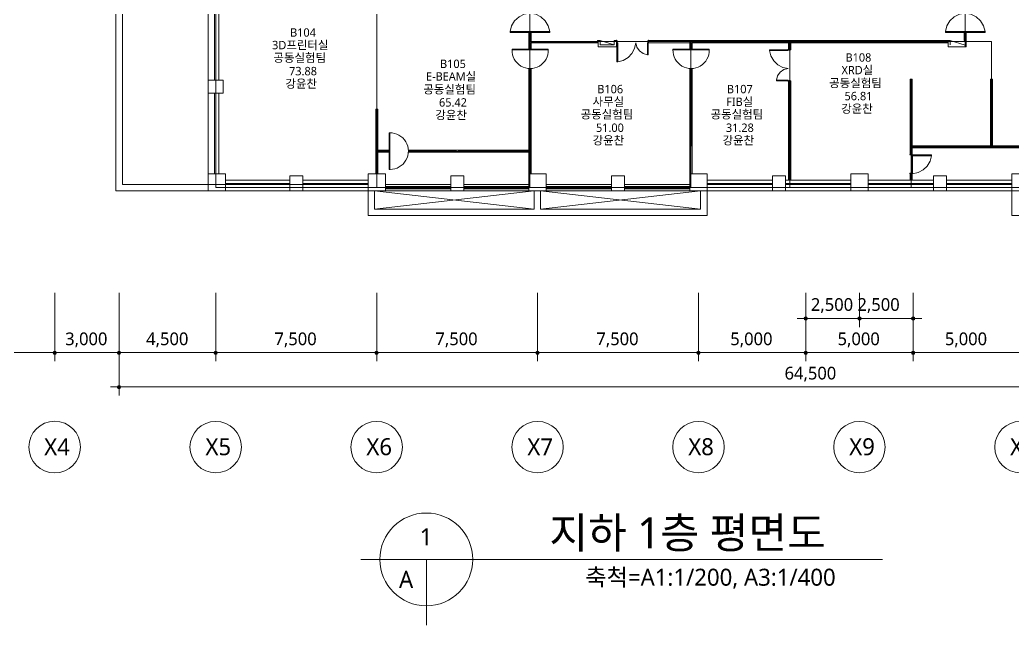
# Model space of a CAD drawing. Header units: millimetres. Extents: x -3982 to 126966, y -1911 to 106667.
# Drawn here: x 40086 to 86351, y 133 to 28333 of the extents above; entities that cross this region are included whole.
import ezdxf

# ---------------------------------------------------------------- set-up
doc = ezdxf.new("R2010")
doc.units = ezdxf.units.MM
for name, color, linetype in [('PDF_문자', 7, 'Continuous'), ('PDF_솔리드 채우기', 7, 'Continuous'), ('PDF_형상', 7, 'Continuous')]:
    doc.layers.add(name, color=color, linetype=linetype)
doc.styles.add('PDF 맑은 고딕', font='malgun.ttf')

msp = doc.modelspace()

# ---------------------------------------------------------------- linework, layer by layer
at = {"layer": 'PDF_솔리드 채우기', "transparency": 33554559}
for points in [[(76620, 14489), (76589, 14426), (76697, 14426)], [(76589, 14426), (76620, 14349), (76697, 14426)], [(76697, 14520), (76620, 14489), (76697, 14426)], [(76620, 14349), (76697, 14318), (76697, 14426)], [(76760, 14489), (76697, 14520), (76697, 14426)], [(76791, 14426), (76760, 14489), (76697, 14426)], [(76697, 14318), (76760, 14349), (76697, 14426)], [(76760, 14349), (76791, 14426), (76697, 14426)], [(79119, 14489), (79103, 14426), (79196, 14426)], [(79119, 14489), (79103, 14426), (79196, 14426)], [(79103, 14426), (79119, 14349), (79196, 14426)], [(79103, 14426), (79119, 14349), (79196, 14426)], [(79196, 14520), (79119, 14489), (79196, 14426)], [(79196, 14520), (79119, 14489), (79196, 14426)], [(79119, 14349), (79196, 14318), (79196, 14426)], [(79119, 14349), (79196, 14318), (79196, 14426)], [(79274, 14489), (79196, 14520), (79196, 14426)], [(79274, 14489), (79196, 14520), (79196, 14426)], [(79289, 14426), (79274, 14489), (79196, 14426)], [(79289, 14426), (79274, 14489), (79196, 14426)], [(79196, 14318), (79274, 14349), (79196, 14426)], [(79274, 14349), (79289, 14426), (79196, 14426)], [(79196, 14318), (79274, 14349), (79196, 14426)], [(79274, 14349), (79289, 14426), (79196, 14426)], [(81617, 14489), (81602, 14426), (81695, 14426)], [(81602, 14426), (81617, 14349), (81695, 14426)], [(81695, 14520), (81617, 14489), (81695, 14426)], [(81617, 14349), (81695, 14318), (81695, 14426)], [(81772, 14489), (81695, 14520), (81695, 14426)], [(81788, 14426), (81772, 14489), (81695, 14426)], [(81695, 14318), (81772, 14349), (81695, 14426)], [(81772, 14349), (81788, 14426), (81695, 14426)], [(41638, 12890), (41607, 12828), (41716, 12828)], [(41638, 12890), (41607, 12828), (41716, 12828)], [(41607, 12828), (41638, 12750), (41716, 12828)], [(41607, 12828), (41638, 12750), (41716, 12828)], [(41716, 12921), (41638, 12890), (41716, 12828)], [(41716, 12921), (41638, 12890), (41716, 12828)], [(41638, 12750), (41716, 12719), (41716, 12828)], [(41638, 12750), (41716, 12719), (41716, 12828)], [(41778, 12890), (41716, 12921), (41716, 12828)], [(41778, 12890), (41716, 12921), (41716, 12828)], [(41809, 12828), (41778, 12890), (41716, 12828)], [(41809, 12828), (41778, 12890), (41716, 12828)], [(41716, 12719), (41778, 12750), (41716, 12828)], [(41778, 12750), (41809, 12828), (41716, 12828)], [(41716, 12719), (41778, 12750), (41716, 12828)], [(41778, 12750), (41809, 12828), (41716, 12828)], [(44633, 12890), (44602, 12828), (44711, 12828)], [(44633, 12890), (44602, 12828), (44711, 12828)], [(44602, 12828), (44633, 12750), (44711, 12828)], [(44602, 12828), (44633, 12750), (44711, 12828)], [(44711, 12921), (44633, 12890), (44711, 12828)], [(44711, 12921), (44633, 12890), (44711, 12828)], [(44633, 12750), (44711, 12719), (44711, 12828)], [(44633, 12750), (44711, 12719), (44711, 12828)], [(44773, 12890), (44711, 12921), (44711, 12828)], [(44773, 12890), (44711, 12921), (44711, 12828)], [(44804, 12828), (44773, 12890), (44711, 12828)], [(44804, 12828), (44773, 12890), (44711, 12828)], [(44711, 12719), (44773, 12750), (44711, 12828)], [(44773, 12750), (44804, 12828), (44711, 12828)], [(44711, 12719), (44773, 12750), (44711, 12828)], [(44773, 12750), (44804, 12828), (44711, 12828)], [(49134, 12890), (49103, 12828), (49212, 12828)], [(49134, 12890), (49103, 12828), (49212, 12828)], [(49103, 12828), (49134, 12750), (49212, 12828)], [(49103, 12828), (49134, 12750), (49212, 12828)], [(49212, 12921), (49134, 12890), (49212, 12828)], [(49212, 12921), (49134, 12890), (49212, 12828)], [(49134, 12750), (49212, 12719), (49212, 12828)], [(49134, 12750), (49212, 12719), (49212, 12828)], [(49274, 12890), (49212, 12921), (49212, 12828)], [(49274, 12890), (49212, 12921), (49212, 12828)], [(49305, 12828), (49274, 12890), (49212, 12828)], [(49305, 12828), (49274, 12890), (49212, 12828)], [(49212, 12719), (49274, 12750), (49212, 12828)], [(49274, 12750), (49305, 12828), (49212, 12828)], [(49212, 12719), (49274, 12750), (49212, 12828)], [(49274, 12750), (49305, 12828), (49212, 12828)], [(56630, 12890), (56599, 12828), (56708, 12828)], [(56630, 12890), (56599, 12828), (56708, 12828)], [(56599, 12828), (56630, 12750), (56708, 12828)], [(56599, 12828), (56630, 12750), (56708, 12828)], [(56708, 12921), (56630, 12890), (56708, 12828)], [(56708, 12921), (56630, 12890), (56708, 12828)], [(56630, 12750), (56708, 12719), (56708, 12828)], [(56630, 12750), (56708, 12719), (56708, 12828)], [(56770, 12890), (56708, 12921), (56708, 12828)], [(56770, 12890), (56708, 12921), (56708, 12828)], [(56801, 12828), (56770, 12890), (56708, 12828)], [(56801, 12828), (56770, 12890), (56708, 12828)], [(56708, 12719), (56770, 12750), (56708, 12828)], [(56770, 12750), (56801, 12828), (56708, 12828)], [(56708, 12719), (56770, 12750), (56708, 12828)], [(56770, 12750), (56801, 12828), (56708, 12828)], [(64126, 12890), (64095, 12828), (64204, 12828)], [(64126, 12890), (64095, 12828), (64204, 12828)], [(64095, 12828), (64126, 12750), (64204, 12828)], [(64095, 12828), (64126, 12750), (64204, 12828)], [(64204, 12921), (64126, 12890), (64204, 12828)], [(64204, 12921), (64126, 12890), (64204, 12828)], [(64126, 12750), (64204, 12719), (64204, 12828)], [(64126, 12750), (64204, 12719), (64204, 12828)], [(64266, 12890), (64204, 12921), (64204, 12828)], [(64266, 12890), (64204, 12921), (64204, 12828)], [(64297, 12828), (64266, 12890), (64204, 12828)], [(64297, 12828), (64266, 12890), (64204, 12828)], [(64204, 12719), (64266, 12750), (64204, 12828)], [(64266, 12750), (64297, 12828), (64204, 12828)], [(64204, 12719), (64266, 12750), (64204, 12828)], [(64266, 12750), (64297, 12828), (64204, 12828)], [(71622, 12890), (71591, 12828), (71700, 12828)], [(71622, 12890), (71591, 12828), (71700, 12828)], [(71591, 12828), (71622, 12750), (71700, 12828)], [(71591, 12828), (71622, 12750), (71700, 12828)], [(71700, 12921), (71622, 12890), (71700, 12828)], [(71700, 12921), (71622, 12890), (71700, 12828)], [(71622, 12750), (71700, 12719), (71700, 12828)], [(71622, 12750), (71700, 12719), (71700, 12828)], [(71762, 12890), (71700, 12921), (71700, 12828)], [(71762, 12890), (71700, 12921), (71700, 12828)], [(71793, 12828), (71762, 12890), (71700, 12828)], [(71793, 12828), (71762, 12890), (71700, 12828)], [(71700, 12719), (71762, 12750), (71700, 12828)], [(71762, 12750), (71793, 12828), (71700, 12828)], [(71700, 12719), (71762, 12750), (71700, 12828)], [(71762, 12750), (71793, 12828), (71700, 12828)], [(76620, 12890), (76589, 12828), (76697, 12828)], [(76620, 12890), (76589, 12828), (76697, 12828)], [(76589, 12828), (76620, 12750), (76697, 12828)], [(76589, 12828), (76620, 12750), (76697, 12828)], [(76697, 12921), (76620, 12890), (76697, 12828)], [(76697, 12921), (76620, 12890), (76697, 12828)], [(76620, 12750), (76697, 12719), (76697, 12828)], [(76620, 12750), (76697, 12719), (76697, 12828)], [(76760, 12890), (76697, 12921), (76697, 12828)], [(76760, 12890), (76697, 12921), (76697, 12828)], [(76791, 12828), (76760, 12890), (76697, 12828)], [(76791, 12828), (76760, 12890), (76697, 12828)], [(76697, 12719), (76760, 12750), (76697, 12828)], [(76760, 12750), (76791, 12828), (76697, 12828)], [(76697, 12719), (76760, 12750), (76697, 12828)], [(76760, 12750), (76791, 12828), (76697, 12828)], [(81617, 12890), (81602, 12828), (81695, 12828)], [(81617, 12890), (81602, 12828), (81695, 12828)], [(81602, 12828), (81617, 12750), (81695, 12828)], [(81602, 12828), (81617, 12750), (81695, 12828)], [(81695, 12921), (81617, 12890), (81695, 12828)], [(81695, 12921), (81617, 12890), (81695, 12828)], [(81617, 12750), (81695, 12719), (81695, 12828)], [(81617, 12750), (81695, 12719), (81695, 12828)], [(81772, 12890), (81695, 12921), (81695, 12828)], [(81772, 12890), (81695, 12921), (81695, 12828)], [(81788, 12828), (81772, 12890), (81695, 12828)], [(81788, 12828), (81772, 12890), (81695, 12828)], [(81695, 12719), (81772, 12750), (81695, 12828)], [(81772, 12750), (81788, 12828), (81695, 12828)], [(81695, 12719), (81772, 12750), (81695, 12828)], [(81772, 12750), (81788, 12828), (81695, 12828)], [(44633, 11291), (44602, 11229), (44711, 11229)], [(44602, 11229), (44633, 11152), (44711, 11229)], [(44711, 11322), (44633, 11291), (44711, 11229)], [(44633, 11152), (44711, 11121), (44711, 11229)], [(44773, 11291), (44711, 11322), (44711, 11229)], [(44804, 11229), (44773, 11291), (44711, 11229)], [(44711, 11121), (44773, 11152), (44711, 11229)], [(44773, 11152), (44804, 11229), (44711, 11229)]]:
    msp.add_solid(points, dxfattribs=at)
at = {"layer": 'PDF_형상', "lineweight": 5}
for points in [[(48855, 51209), (48855, 49905), (44556, 47049), (44556, 20371), (56304, 20371), (56304, 20867), (53262, 20867), (53262, 20665)], [(53852, 38560), (49662, 38560), (49662, 39057), (53852, 39057), (53852, 49610), (48948, 49610), (44866, 46879), (44866, 20665), (56304, 20665)], [(109181, 20526), (63847, 20526), (49212, 20526), (49212, 38917)], [(49351, 29620), (49351, 25523), (48855, 25523), (48855, 38265), (49351, 38265), (49351, 34509)], [(49150, 29620), (49150, 25523)], [(49212, 29620), (49212, 25523)], [(63847, 29667), (63847, 27323), (71700, 27323), (76697, 27323), (81695, 27323), (84116, 27323), (84116, 29698)], [(63847, 27323), (63847, 29667)], [(64778, 27789), (64778, 27743), (62931, 27743), (62931, 27789), (64778, 27789), (64701, 28053), (64561, 28286), (64359, 28472), (64126, 28596), (63847, 28643), (64064, 28705), (64250, 28829), (64390, 29000), (64452, 29217), (63257, 29217), (63257, 29248), (64452, 29248), (64452, 29217)], [(63257, 29217), (63319, 29000), (63443, 28829), (63630, 28705), (63847, 28643), (63583, 28596), (63335, 28472), (63133, 28286), (62993, 28053), (62931, 27789)], [(85047, 27789), (85047, 27743), (83200, 27743), (83200, 27789), (85047, 27789), (84970, 28053), (84830, 28286), (84628, 28472), (84380, 28596), (84116, 28643), (84333, 28705), (84519, 28829), (84659, 29000), (84721, 29217), (83526, 29217), (83526, 29248), (84721, 29248), (84721, 29217)], [(83526, 29217), (83588, 29000), (83712, 28829), (83899, 28705), (84116, 28643), (83852, 28596), (83604, 28472), (83402, 28286), (83262, 28053), (83200, 27789)], [(63847, 27789), (63847, 27743)], [(84116, 27789), (84116, 27743), (84116, 27075)], [(63909, 27711), (63800, 27711)], [(63800, 27370), (63909, 27370)], [(63847, 27370), (63847, 27711)], [(63862, 27370), (63862, 27711)], [(66997, 27323), (63909, 27323)], [(66997, 27308), (63909, 27308)], [(67122, 27370), (66997, 27370), (66997, 27261)], [(67882, 27261), (67882, 27075), (67029, 27075), (67029, 27370)], [(67773, 27168), (67122, 27370), (67122, 27168), (67773, 27168), (67773, 27370), (67882, 27370)], [(83293, 27370), (83293, 27261), (71405, 27261), (69372, 27261)], [(83418, 27370), (69372, 27370)], [(71297, 27370), (71297, 26967), (70505, 26967), (70505, 26936), (72197, 26936), (72197, 26967), (71405, 26967), (71405, 27370)], [(83293, 27323), (71405, 27323)], [(83293, 27308), (71405, 27308)], [(83324, 27370), (83324, 27075), (84163, 27075), (84163, 27743), (84069, 27743), (84069, 27370), (84163, 27370)], [(84116, 27153), (83418, 27370), (83418, 27168)], [(84163, 27711), (84069, 27711)], [(84069, 27401), (84163, 27401)], [(84116, 27711), (84116, 27370)], [(84131, 27711), (84131, 27370)], [(67029, 27261), (63800, 27261)], [(63800, 26998), (63909, 26998)], [(63909, 26967), (63800, 26967)], [(63847, 27261), (63847, 26998)], [(63862, 27261), (63862, 26998)], [(67944, 26377), (68193, 26439), (68425, 26579), (68596, 26765), (68720, 26998), (68782, 27261), (68829, 27060), (68953, 26889), (69124, 26765), (69325, 26703)], [(71297, 26998), (71405, 26998)], [(71405, 26967), (71297, 26967)], [(71343, 27261), (71343, 26998)], [(71359, 27261), (71359, 26998)], [(75006, 26904), (75068, 26656), (75208, 26423), (75394, 26237), (75627, 26113), (75875, 26066), (75673, 26020), (75502, 25896), (75378, 25725), (75332, 25523)], [(75999, 27261), (75999, 26967), (75890, 26967), (75890, 27261)], [(75937, 27261), (75937, 26998)], [(75952, 27261), (75952, 26998)], [(83324, 27261), (76589, 27261)], [(63909, 26035), (63800, 26035)], [(63847, 26035), (63847, 21193)], [(63862, 26035), (63862, 21193)], [(71297, 21162), (71297, 26066), (71405, 26066), (71405, 21162)], [(71405, 26035), (71297, 26035)], [(71343, 26035), (71343, 22497)], [(71359, 26035), (71359, 22497)], [(75999, 20867), (75999, 25461), (75875, 25461), (75875, 25523), (75332, 25523), (75332, 25492), (75921, 25492), (75921, 25508), (75968, 25508), (75999, 25492), (75999, 25461)], [(75890, 20867), (75890, 25461)], [(75890, 25446), (75999, 25446)], [(75937, 25446), (75937, 20898)], [(75952, 25446), (75952, 20898)], [(81555, 22062), (81555, 25570), (81648, 25570), (81648, 22062)], [(81648, 25539), (81555, 25539)], [(81602, 25539), (81602, 22062)], [(81617, 25539), (81617, 22062)], [(85295, 22466), (85295, 25570), (85389, 25570), (85389, 22466)], [(85389, 25539), (85295, 25539)], [(85342, 25539), (85342, 22497), (85342, 25539)], [(48855, 21162), (49351, 21162), (49351, 24918), (48855, 24918), (48855, 20371)], [(49150, 24918), (49150, 21162)], [(49212, 24918), (49212, 21162)], [(56661, 24142), (56754, 24142)], [(56692, 24142), (56692, 21193)], [(56708, 24142), (56708, 21193)], [(56754, 22171), (57282, 22171), (57282, 21364), (57313, 21364), (57313, 23071), (57282, 23071), (57282, 22264), (57282, 22171)], [(56754, 22264), (57282, 22264)], [(56785, 22264), (56785, 22171)], [(57251, 22217), (56785, 22217), (57251, 22217)], [(57251, 22171), (57251, 22264)], [(63800, 22171), (58182, 22171), (58182, 22264), (63800, 22264)], [(58213, 22264), (58213, 22171)], [(60370, 22171), (60370, 22264)], [(60402, 22171), (60402, 22264)], [(60510, 22171), (60510, 22264)], [(60526, 22264), (60526, 22171)], [(63769, 22217), (60526, 22217), (63769, 22217)], [(63769, 22171), (63769, 22264)], [(71297, 22497), (71405, 22497)], [(71405, 22466), (71297, 22466)], [(81648, 22466), (89191, 22466)], [(81648, 22373), (89191, 22373)], [(85295, 22497), (85389, 22497)], [(60402, 22202), (60510, 22202)], [(81633, 22031), (81586, 22031), (81540, 22047), (81540, 22062), (81664, 22062), (81664, 21162), (81928, 21224), (82160, 21348), (82347, 21519), (82486, 21752), (82548, 22000)], [(81664, 22000), (82548, 22000), (82548, 22047), (81633, 22047), (81633, 21193), (81664, 21193)], [(49662, 20665), (49662, 20867), (52657, 20867), (52657, 20665)], [(56661, 21193), (56754, 21193)], [(63800, 21193), (63909, 21193)], [(75145, 20371), (75145, 20867), (72104, 20867), (72104, 20371), (86289, 20371), (86289, 20867), (83247, 20867), (83247, 20371)], [(78793, 20371), (78793, 20867), (75751, 20867), (75751, 20371)], [(79600, 20371), (79600, 20867), (82642, 20867), (82642, 20371)], [(81633, 21209), (81586, 21209), (81540, 21193), (81540, 21162), (81664, 21162)], [(81555, 20867), (81555, 21162)], [(81602, 21162), (81602, 20898)], [(81617, 21162), (81617, 20898)], [(81648, 20867), (81648, 21162)], [(49662, 20712), (52657, 20712)], [(53262, 20712), (56304, 20712)], [(56304, 20371), (56304, 19222), (72104, 19222), (72104, 20371)], [(56599, 19517), (56599, 20371), (64049, 19517)], [(60153, 20665), (57111, 20665)], [(60153, 20371), (57111, 20371)], [(57127, 20572), (57127, 20464)], [(57127, 20526), (60122, 20526)], [(57127, 20510), (60122, 20510)], [(57142, 20464), (57142, 20572)], [(60107, 20572), (60107, 20464)], [(60122, 20464), (60122, 20572)], [(63800, 20665), (60758, 20665)], [(63800, 20371), (60758, 20371)], [(60790, 20572), (60790, 20464)], [(60790, 20526), (63769, 20526)], [(60790, 20510), (63769, 20510)], [(60805, 20464), (60805, 20572)], [(63754, 20572), (63754, 20464)], [(63769, 20464), (63769, 20572)], [(67649, 20665), (64607, 20665)], [(71297, 20371), (64607, 20371)], [(64638, 20572), (64638, 20464)], [(64638, 20526), (67618, 20526)], [(64638, 20510), (67618, 20510)], [(64654, 20464), (64654, 20572)], [(67603, 20572), (67603, 20464)], [(67618, 20464), (67618, 20572)], [(71297, 20665), (68255, 20665)], [(68286, 20572), (68286, 20464)], [(68286, 20526), (71265, 20526)], [(68286, 20510), (71265, 20510)], [(68301, 20464), (68301, 20572)], [(71250, 20572), (71250, 20464)], [(71265, 20464), (71265, 20572)], [(72104, 20712), (75145, 20712)], [(75145, 20665), (72104, 20665)], [(75751, 20712), (78793, 20712)], [(78793, 20665), (75751, 20665)], [(79600, 20712), (82642, 20712)], [(82642, 20665), (79600, 20665)], [(83247, 20712), (86289, 20712)], [(86289, 20665), (83247, 20665)], [(86289, 20371), (86289, 19222), (109538, 19222), (109538, 20371), (105735, 20371)], [(64344, 19517), (71793, 19517)], [(44711, 15621), (44711, 12424), (44711, 15621), (44711, 10826)], [(76697, 15621), (76697, 14023)], [(81695, 15621), (81695, 14023)], [(76294, 14426), (79600, 14426)], [(78793, 14426), (82098, 14426)], [(33816, 12828), (42104, 12828)], [(41312, 12828), (45114, 12828)], [(44307, 12828), (49600, 12828)], [(48808, 12828), (57111, 12828)], [(56304, 12828), (64607, 12828)], [(63800, 12828), (72104, 12828)], [(71297, 12828), (77101, 12828)], [(76294, 12828), (82098, 12828)], [(81291, 12828), (87096, 12828)], [(86289, 12828), (94592, 12828)], [(109584, 11229), (44307, 11229)], [(55963, 3190), (80267, 3190)], [(59020, 3190), (59020, 133)]]:
    msp.add_lwpolyline(points, dxfattribs=at)
for points in [[(56708, 20526), (56708, 29667), (56708, 30024), (56708, 30365), (49212, 30365), (49212, 26454), (49212, 20526)], [(56708, 29667), (63847, 29667), (63847, 27323), (63847, 20526), (56708, 20526)], [(85342, 27323), (85342, 22419), (96718, 22419), (96718, 27323), (100815, 27323), (105440, 27323), (109181, 27323), (109181, 29698), (105440, 29698), (90448, 29698), (86397, 29698), (84147, 29698), (84116, 29698), (84116, 27323)], [(63909, 27743), (63909, 26967), (64701, 26967), (64701, 26936), (63009, 26936), (63009, 26967), (63800, 26967), (63800, 27743)], [(63847, 27323), (63847, 20526), (71343, 20526), (71343, 27323)], [(67882, 27386), (67898, 27386), (67913, 27339), (67913, 27292), (67898, 27292), (67898, 26377), (67944, 26377), (67944, 27261), (67882, 27261)], [(69372, 27386), (69357, 27386), (69341, 27339), (69341, 27292), (69357, 27292), (69357, 26703), (69325, 26703), (69325, 27261), (69372, 27261)], [(75952, 27323), (75952, 20526), (71343, 20526), (71343, 27323)], [(81602, 20526), (81602, 22419), (85342, 22419), (85342, 27323), (84116, 27323), (75952, 27323), (75952, 20526)], [(75999, 26967), (75999, 26936), (75968, 26920), (75921, 26920), (75921, 26936), (75006, 26936), (75006, 26904), (75875, 26904), (75875, 26967)], [(63800, 21162), (63909, 21162), (63909, 26066), (63800, 26066)], [(49553, 24918), (48855, 24918), (48855, 25523), (49553, 25523)], [(56754, 24173), (56754, 21162), (56661, 21162), (56661, 24173)], [(58213, 22217), (60370, 22217)], [(81602, 22419), (85342, 22419), (100815, 22419), (105440, 22419), (105440, 20526), (81602, 20526)], [(48855, 21162), (49662, 21162), (49662, 20371), (48855, 20371)], [(53262, 20371), (52657, 20371), (52657, 21069), (53262, 21069)], [(56304, 21162), (57111, 21162), (57111, 20371), (56304, 20371)], [(60758, 20371), (60153, 20371), (60153, 21069), (60758, 21069)], [(63800, 21162), (64607, 21162), (64607, 20371), (63800, 20371)], [(68255, 20371), (67649, 20371), (67649, 21069), (68255, 21069)], [(71297, 21162), (72104, 21162), (72104, 20371), (71297, 20371)], [(75751, 20371), (75145, 20371), (75145, 21069), (75751, 21069)], [(78793, 21162), (79600, 21162), (79600, 20371), (78793, 20371)], [(83247, 20371), (82642, 20371), (82642, 21069), (83247, 21069)], [(86289, 21162), (87096, 21162), (87096, 20371), (86289, 20371)], [(64049, 20371), (56599, 19517), (64049, 19517)], [(57111, 20572), (60153, 20572), (60153, 20464), (57111, 20464)], [(60758, 20572), (63800, 20572), (63800, 20464), (60758, 20464)], [(71793, 20371), (71793, 19517), (64344, 20371), (64344, 19517)], [(64607, 20572), (64607, 20464), (67649, 20464), (67649, 20572)], [(68255, 20572), (68255, 20464), (71297, 20464), (71297, 20572)], [(41716, 12424), (41716, 15621)], [(49212, 12424), (49212, 15621)], [(56708, 12424), (56708, 15621)], [(64204, 12424), (64204, 15621)], [(71700, 12424), (71700, 15621)], [(76697, 12424), (76697, 15621)], [(79196, 14023), (79196, 15621)], [(81695, 12424), (81695, 15621)]]:
    msp.add_lwpolyline(points, close=True, dxfattribs=at)
for centre, radius in [((41708, 8428), 1203), ((49208, 8426), 1198), ((56705, 8426), 1198), ((64201, 8426), 1198), ((71697, 8426), 1198), ((79193, 8426), 1198), ((86689, 8426), 1198), ((59017, 3195), 2161)]:
    msp.add_circle(centre, radius, dxfattribs=at)
for centre, radius, start, end in [((63855, 26912), 846, 178.4423, 1.5577), ((71351, 26912), 846, 178.4423, 1.5577), ((57329, 22218), 854, -89.9956, 91.0373)]:
    msp.add_arc(centre, radius, start, end, dxfattribs=at)

# ---------------------------------------------------------------- texts
at = {"layer": 'PDF_문자', "attachment_point": 4, "style": 'PDF 맑은 고딕'}
for s, insert, char_height in [('B104', (52673, 27742), 390.4), ('3D프린터실', (51835, 27137), 390.4), ('공동실험팀', (51897, 26547), 390.4), ('B105', (59657, 26283), 390.4), ('B108', (78544, 26578), 390.4), ('73.88', (52626, 25942), 390.4), ('E-BEAM실', (59005, 25678), 390.4), ('XRD실', (78358, 25973), 390.4), ('강윤찬', (52456, 25337), 390.4), ('공동실험팀', (77784, 25368), 390.4), ('공동실험팀', (58880, 25073), 390.4), ('B106', (66982, 25104), 390.4), ('B107', (73019, 25104), 390.4), ('65.42', (59610, 24483), 390.4), ('사무실', (66764, 24499), 390.4), ('FIB실', (72988, 24499), 390.4), ('56.81', (78498, 24778), 390.4), ('강윤찬', (59439, 23878), 390.4), ('공동실험팀', (66206, 23909), 390.4), ('공동실험팀', (72259, 23909), 390.4), ('강윤찬', (78343, 24173), 390.4), ('51.00', (66920, 23304), 390.4), ('31.28', (72973, 23304), 390.4), ('강윤찬', (66764, 22698), 390.4), ('강윤찬', (72817, 22698), 390.4), ('2,500 2,500', (76930, 15018), 591.21), ('3,000', (42196, 13419), 591.2), ('4,500', (45968, 13419), 591.2), ('7,500', (51943, 13419), 591.2), ('7,500', (59440, 13419), 591.2), ('7,500', (66936, 13419), 591.2), ('5,000', (73175, 13419), 591.2), ('5,000', (78172, 13419), 591.2), ('5,000', (83170, 13419), 591.2), ('64,500', (75704, 11821), 591.2), ('X4', (41219, 8440), 792), ('X5', (48731, 8440), 792), ('X6', (56226, 8440), 792), ('X7', (63723, 8440), 792), ('X8', (71219, 8440), 792), ('X9', (78715, 8440), 792), ('X10', (86212, 8440), 792), ('지하 1층 평면도', (64747, 4356), 1439), ('1', (58710, 4249), 792), ('축척=A1:1/200, A3:1/400', (66423, 2294), 792), ('A', (57748, 2264), 792)]:
    msp.add_mtext(s, dxfattribs=dict(at, insert=insert, char_height=char_height))

doc.saveas('drawing.dxf')
